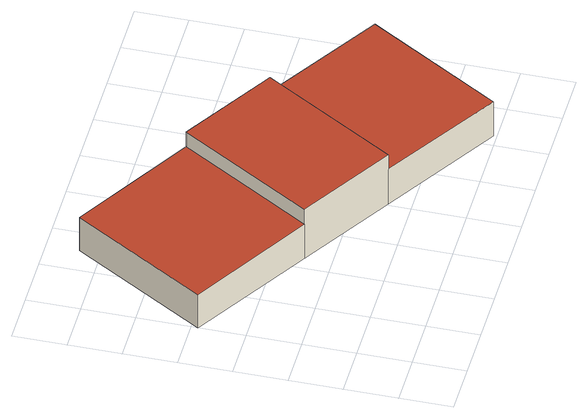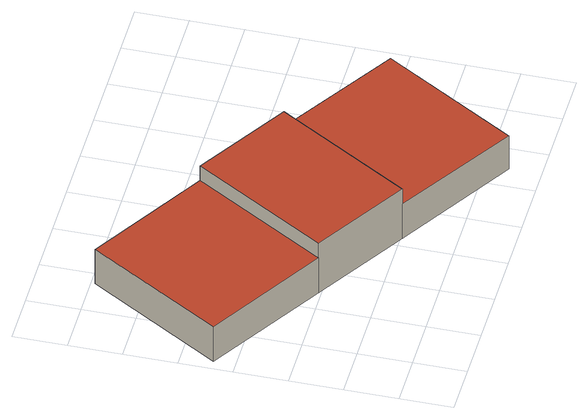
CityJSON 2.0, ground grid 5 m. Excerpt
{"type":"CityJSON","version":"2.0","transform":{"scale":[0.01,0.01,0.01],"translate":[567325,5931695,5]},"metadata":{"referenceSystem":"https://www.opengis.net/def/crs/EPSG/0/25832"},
"CityObjects":{
"building1":{"type":"Building","attributes":{"Grundfläche 2D":"540.334745","Grundhöhe NN":"5.320"},"geometry":[{"type":"Solid","lod":"3","boundaries":[[[[0,1,2,3]],[[4,5,6,7]],[[8,9,10,11]],[[0,3,12,13]],[[1,0,13,14]],[[2,1,14,15]],[[4,7,16,17]],[[5,4,17,18]],[[6,5,18,19]],[[11,10,2,15,16,7]],[[11,7,6,8]],[[9,8,6,19,12,3]],[[9,3,2,10]],[[14,13,12,19,18,17,16,15]]]],"semantics":{"surfaces":[{"type":"RoofSurface"},{"type":"WallSurface"},{"type":"GroundSurface"}],"values":[[0,0,0,1,1,1,1,1,1,1,1,1,1,2]]}}]}
},
"vertices":[
[768,3201,416],[2,1941,416],[1133,1254,431],[1898,2514,431],[3134,39,427],[3899,1299,427],[2786,1975,438],[2021,714,438],[2786,1975,603],[1898,2514,603],[1133,1254,603],[2021,714,603],[1898,2514,32],[768,3201,32],[2,1941,32],[1133,1254,32],[2021,714,32],[3134,39,32],[3899,1299,32],[2786,1975,32]
]}
